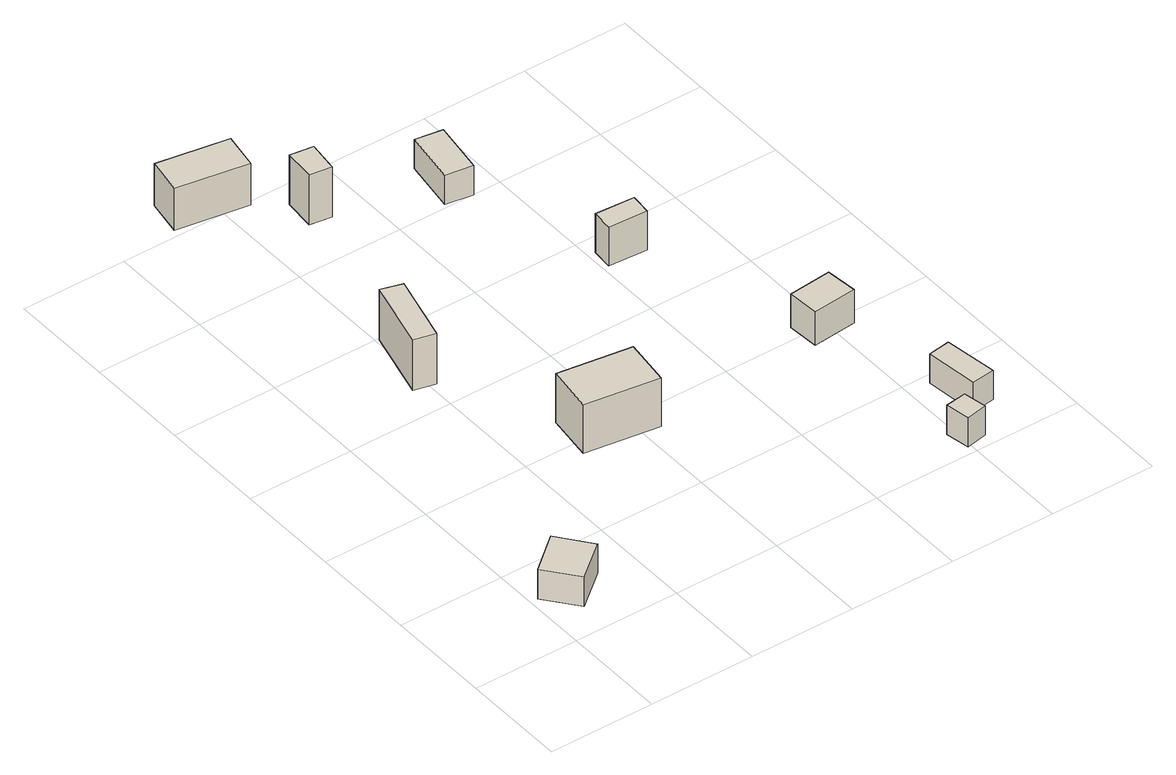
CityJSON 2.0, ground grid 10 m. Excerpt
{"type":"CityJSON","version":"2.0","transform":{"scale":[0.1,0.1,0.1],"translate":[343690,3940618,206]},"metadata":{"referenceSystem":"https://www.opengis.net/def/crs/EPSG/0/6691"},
"CityObjects":{
"building1":{"type":"Building","attributes":{"BuildingIDAttribute.prefecture":"14","BuildingIDAttribute.city":"14151","BuildingDetailAttribute.surveyYear":2015,"BuildingLandSlideRiskAttribute.description":"1","BuildingLandSlideRiskAttribute.areaType":"1"},"geometry":[{"type":"Solid","lod":"1","boundaries":[[[[0,1,2,3]],[[2,4,5,3]],[[1,6,4,2]],[[0,7,6,1]],[[3,5,7,0]],[[4,6,7,5]]]]}]},
"building2":{"type":"Building","attributes":{"measuredHeight":5.5,"BuildingIDAttribute.prefecture":"14","BuildingIDAttribute.city":"14151","BuildingDetailAttribute.surveyYear":2015},"geometry":[{"type":"Solid","lod":"1","boundaries":[[[[8,9,10,11]],[[10,12,13,11]],[[9,14,12,10]],[[8,15,14,9]],[[11,13,15,8]],[[12,14,15,13]]]]}]},
"building3":{"type":"Building","attributes":{"measuredHeight":4.6,"BuildingIDAttribute.prefecture":"14","BuildingIDAttribute.city":"14151","BuildingDetailAttribute.surveyYear":2015},"geometry":[{"type":"Solid","lod":"1","boundaries":[[[[16,17,18,19]],[[18,20,21,19]],[[17,22,20,18]],[[16,23,22,17]],[[19,21,23,16]],[[20,22,23,21]]]]}]},
"building4":{"type":"Building","attributes":{"usage":"411","measuredHeight":5.2,"storeysAboveGround":1,"BuildingIDAttribute.prefecture":"14","BuildingIDAttribute.city":"14151","BuildingDetailAttribute.totalFloorArea":26.79,"BuildingDetailAttribute.buildingFootprintArea":26.79,"BuildingDetailAttribute.buildingStructureType":"601","BuildingDetailAttribute.buildingStructureOrgType":"1","BuildingDetailAttribute.orgUsage":"10","BuildingDetailAttribute.surveyYear":2015},"geometry":[{"type":"Solid","lod":"1","boundaries":[[[[24,25,26,27]],[[26,28,29,27]],[[25,30,28,26]],[[24,31,30,25]],[[27,29,31,24]],[[28,30,31,29]]]]}]},
"building5":{"type":"Building","attributes":{"measuredHeight":5.2,"BuildingIDAttribute.prefecture":"14","BuildingIDAttribute.city":"14151","BuildingDetailAttribute.surveyYear":2015},"geometry":[{"type":"Solid","lod":"1","boundaries":[[[[32,33,34,35]],[[34,36,37,35]],[[33,38,36,34]],[[32,39,38,33]],[[35,37,39,32]],[[36,38,39,37]]]]}]},
"building6":{"type":"Building","attributes":{"BuildingIDAttribute.prefecture":"14","BuildingIDAttribute.city":"14151","BuildingDetailAttribute.surveyYear":2015},"geometry":[{"type":"Solid","lod":"1","boundaries":[[[[40,41,42,43]],[[42,44,45,43]],[[41,46,44,42]],[[40,47,46,41]],[[43,45,47,40]],[[44,46,47,45]]]]}]},
"building7":{"type":"Building","attributes":{"BuildingIDAttribute.prefecture":"14","BuildingIDAttribute.city":"14151","BuildingDetailAttribute.surveyYear":2015,"BuildingLandSlideRiskAttribute.description":"1","BuildingLandSlideRiskAttribute.areaType":"1"},"geometry":[{"type":"Solid","lod":"1","boundaries":[[[[48,49,50,51]],[[50,52,53,51]],[[49,54,52,50]],[[48,55,54,49]],[[51,53,55,48]],[[52,54,55,53]]]]}]},
"building8":{"type":"Building","attributes":{"measuredHeight":4.4,"BuildingIDAttribute.prefecture":"14","BuildingIDAttribute.city":"14151","BuildingDetailAttribute.surveyYear":2015},"geometry":[{"type":"Solid","lod":"1","boundaries":[[[[56,57,58,59]],[[58,60,61,59]],[[57,62,60,58]],[[56,63,62,57]],[[59,61,63,56]],[[60,62,63,61]]]]}]},
"building9":{"type":"Building","attributes":{"BuildingIDAttribute.prefecture":"14","BuildingIDAttribute.city":"14151","BuildingDetailAttribute.surveyYear":2015},"geometry":[{"type":"Solid","lod":"1","boundaries":[[[[64,65,66,67]],[[66,68,69,67]],[[65,70,68,66]],[[64,71,70,65]],[[67,69,71,64]],[[68,70,71,69]]]]}]},
"building10":{"type":"Building","attributes":{"usage":"401","measuredHeight":3.6,"storeysAboveGround":1,"BuildingIDAttribute.prefecture":"14","BuildingIDAttribute.city":"14151","BuildingDetailAttribute.totalFloorArea":12.63,"BuildingDetailAttribute.buildingFootprintArea":12.63,"BuildingDetailAttribute.buildingStructureType":"601","BuildingDetailAttribute.buildingStructureOrgType":"1","BuildingDetailAttribute.orgUsage":"61","BuildingDetailAttribute.surveyYear":2015},"geometry":[{"type":"Solid","lod":"1","boundaries":[[[[72,73,74,75]],[[74,76,77,75]],[[73,78,76,74]],[[72,79,78,73]],[[75,77,79,72]],[[76,78,79,77]]]]}]}
},
"vertices":[
[30,29,8],[6,59,8],[40,87,8],[64,56,8],[40,87,38],[64,56,38],[6,59,38],[30,29,38],
[79,290,43],[59,295,43],[76,362,43],[96,356,43],[76,362,95],[96,356,95],[59,295,95],[79,290,95],
[87,574,64],[81,539,64],[13,550,64],[19,585,64],[13,550,107],[19,585,107],[81,539,107],[87,574,107],
[133,167,25],[139,212,25],[209,202,25],[203,157,25],[209,202,75],[203,157,75],[139,212,75],[133,167,75],
[112,503,52],[115,533,52],[137,530,52],[133,500,52],[137,530,103],[133,500,103],[115,533,103],[112,503,103],
[259,480,26],[233,484,26],[241,535,26],[267,531,26],[241,535,56],[267,531,56],[233,484,56],[259,480,56],
[415,9,9],[395,5,9],[391,28,9],[411,31,9],[391,28,39],[411,31,39],[395,5,39],[415,9,39],
[301,357,12],[303,377,12],[340,375,12],[338,355,12],[340,375,52],[338,355,52],[303,377,52],[301,357,52],
[419,88,9],[440,91,9],[447,41,9],[425,38,9],[447,41,39],[425,38,39],[440,91,39],[419,88,39],
[377,184,6],[375,214,6],[416,218,6],[419,188,6],[416,218,40],[419,188,40],[375,214,40],[377,184,40]
]}
